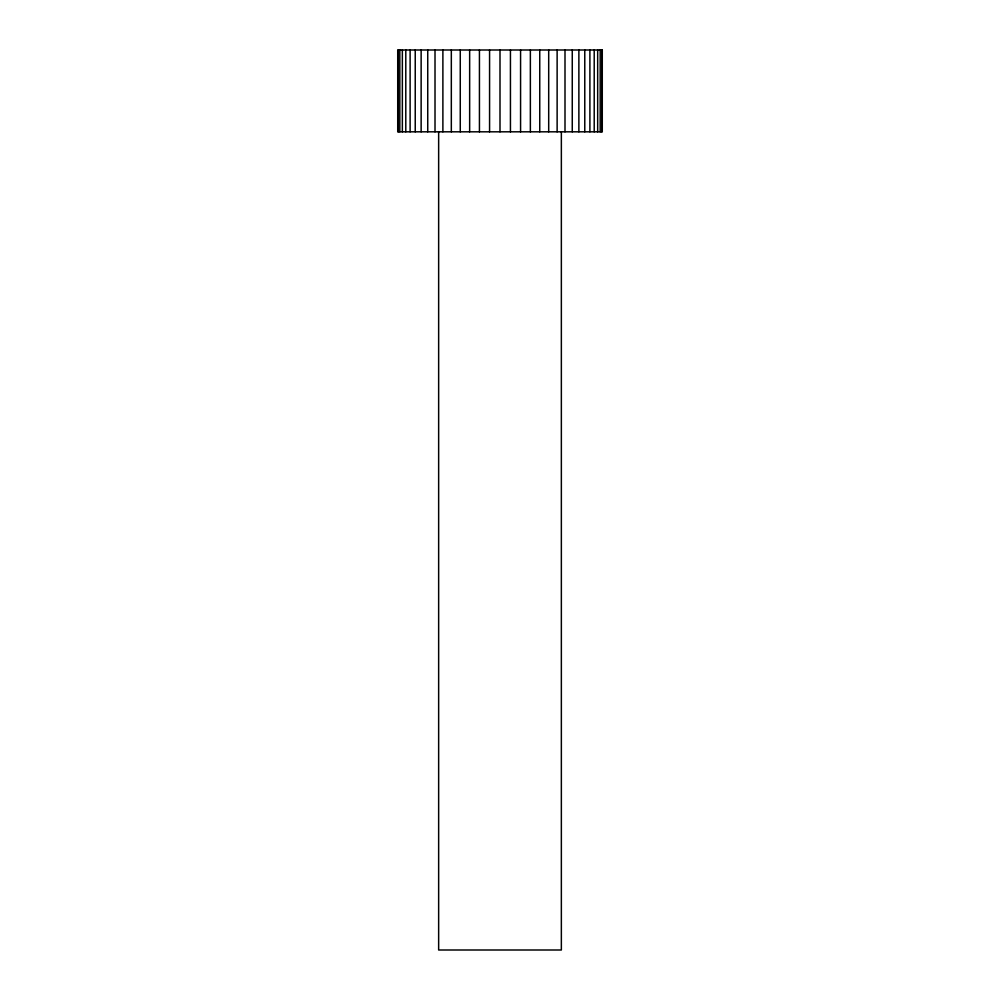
<?xml version="1.0" encoding="UTF-8"?>
<svg xmlns="http://www.w3.org/2000/svg" width="1000" height="1000" viewBox="0 0 1000 1000"><rect width="100%" height="100%" fill="white"/><g stroke="black" fill="none" stroke-linecap="round" stroke-linejoin="round"><path stroke-width="1.5" d="M601.75 50L601.75 131.812M600.2 50L600.2 131.812M597.675 50L597.675 131.812M594.212 50L594.212 131.812M589.9 50L589.9 131.812M584.775 50L584.775 131.812M578.875 50L578.875 131.812M572.263 50L572.263 131.812M565 50L565 131.812M561.35 131.812L561.35 950L438.65 950L438.65 131.812M557.125 50L557.125 131.812M548.7 50L548.7 131.812M539.75 50L539.75 131.812M530.363 50L530.363 131.812M520.575 50L520.575 131.812M510.438 50L510.438 131.812M500 50L500 131.812M489.575 50L489.575 131.812M479.438 50L479.438 131.812M469.65 50L469.65 131.812M460.262 50L460.262 131.812M451.325 50L451.325 131.812M442.887 50L442.887 131.812M435.012 50L435.012 131.812M427.738 50L427.738 131.812M421.138 50L421.138 131.812M415.238 50L415.238 131.812M410.112 50L410.112 131.812M405.788 50L405.788 131.812M402.35 50L402.35 131.812M399.812 50L399.812 131.812M398.263 50L398.263 131.812M602.275 50L397.725 50L397.725 131.812L602.275 131.812L602.275 50"/></g></svg>
